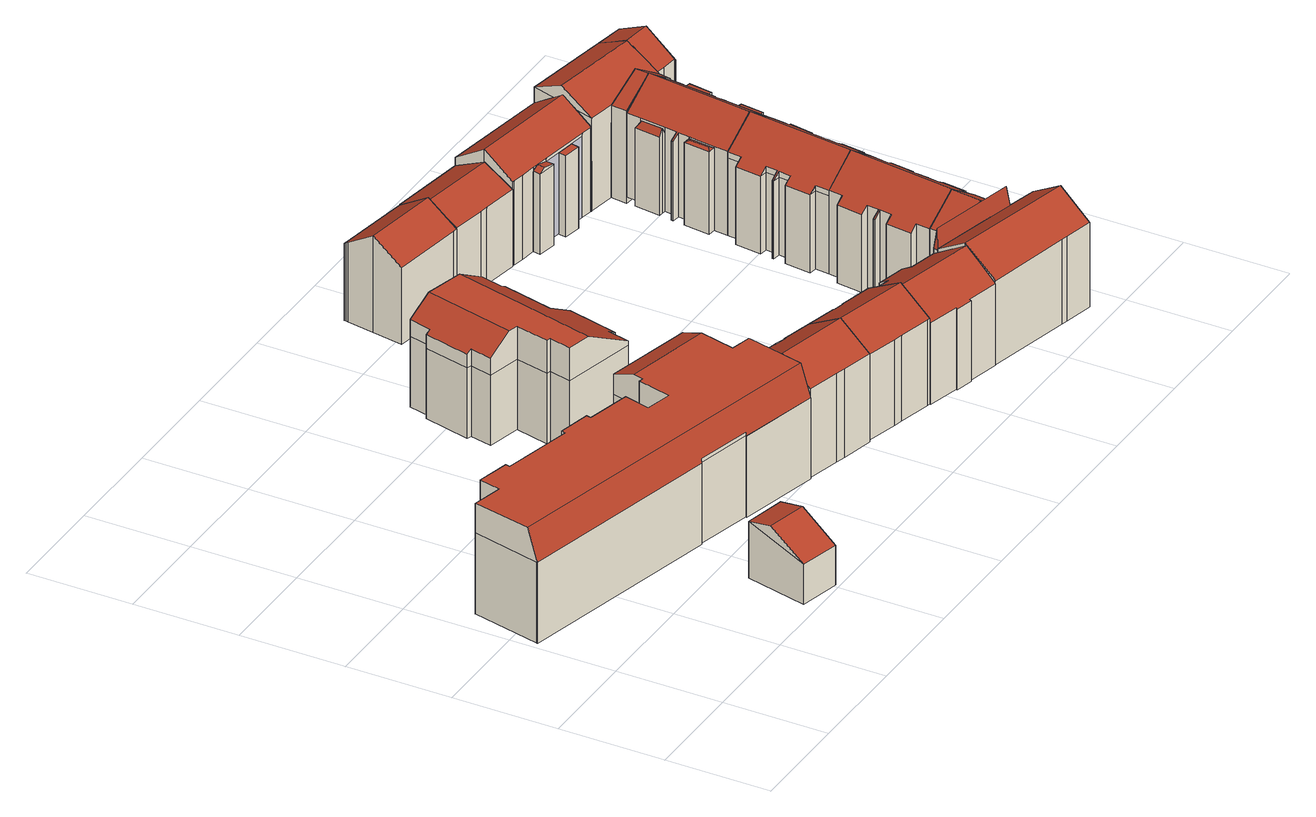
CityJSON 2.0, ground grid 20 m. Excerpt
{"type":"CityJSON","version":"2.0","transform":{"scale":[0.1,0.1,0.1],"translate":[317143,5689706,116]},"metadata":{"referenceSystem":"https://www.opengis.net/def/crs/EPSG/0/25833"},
"CityObjects":{
"building1":{"type":"Building","attributes":{"Dachtyp_tdc":"tdcGableRoof","Gemeindeschluessel":14713000,"Dachneigung":31.38,"QualitaetDacherkennung":15,"Geometrietyp2DReferenz":"3000","function":"31001_9998","roofType":"3100","measuredHeight":12.28},"geometry":[{"type":"MultiSurface","lod":"2","boundaries":[[[0,1,2,3]],[[1,4,5,2]],[[4,6,7,5]],[[6,0,3,7]],[[4,1,8]],[[0,6,9]],[[1,0,9,8]],[[6,4,8,9]],[[3,2,5,7]]],"semantics":{"surfaces":[{"type":"WallSurface"},{"type":"RoofSurface"},{"type":"GroundSurface"}],"values":[0,0,0,0,0,0,1,1,2]}}]},
"building2":{"type":"Building","attributes":{"Dachtyp_tdc":"tdcFreeFormRoof","Gemeindeschluessel":14713000,"Dachneigung":0.458,"QualitaetDacherkennung":47,"Geometrietyp2DReferenz":"3000","function":"31001_9998","roofType":"5000","measuredHeight":21.83},"geometry":[{"type":"MultiSurface","lod":"2","boundaries":[[[10,11,12,13]],[[11,14,15,12]],[[14,16,17,15]],[[16,18,19,17]],[[18,20,21,19]],[[20,22,23,21]],[[22,24,25,23]],[[24,26,27,25]],[[26,28,29,27]],[[28,30,31,29]],[[30,32,33,31]],[[32,34,35,33]],[[34,36,37,35]],[[36,38,39,37]],[[38,40,41,39]],[[40,42,43,41]],[[42,44,45,43]],[[44,46,47,45]],[[46,48,49,47]],[[48,50,51,49]],[[50,52,53,51]],[[52,54,55,53]],[[54,56,57,55]],[[56,58,59,57]],[[58,60,61,59]],[[60,62,63,61]],[[62,64,65,63]],[[64,10,13,65]],[[66,67,68,38,69,70,71,72,48,46]],[[73,74,75,76]],[[77,78,79,76,75,80,81,82,83,84,85,86,87,88,89,90,91,92,93,94,70,69]],[[52,71,70,94,54]],[[54,94,93,56]],[[56,93,92,58]],[[58,92,91,60]],[[60,91,90,62]],[[62,90,89,64]],[[64,89,88,10]],[[10,88,87,11]],[[11,87,86,14]],[[14,86,85,16]],[[16,85,84,18]],[[18,84,83,20]],[[20,83,82,22]],[[22,82,81,24]],[[24,81,80,26]],[[26,80,75,74,28]],[[32,79,78,34]],[[30,73,76,79,32]],[[34,78,77,36]],[[36,77,69,38]],[[28,74,73,30]],[[50,72,71,52]],[[48,72,50]],[[38,68,40]],[[40,68,67,42]],[[42,67,66,44]],[[44,66,46]],[[13,12,15,17,19,21,23,25,27,29,31,33,35,37,39,41,43,45,47,49,51,53,55,57,59,61,63,65]]],"semantics":{"surfaces":[{"type":"WallSurface"},{"type":"RoofSurface"},{"type":"GroundSurface"}],"values":[0,0,0,0,0,0,0,0,0,0,0,0,0,0,0,0,0,0,0,0,0,0,0,0,0,0,0,0,1,1,1,0,0,0,0,0,0,0,0,0,0,0,0,0,0,0,0,0,0,0,0,0,0,0,0,0,0,0,2]}}]},
"building3":{"type":"Building","attributes":{"Dachtyp_tdc":"tdcGableRoof","Gemeindeschluessel":14713000,"Dachneigung":30.25,"QualitaetDacherkennung":56,"Geometrietyp2DReferenz":"3000","function":"31001_9998","roofType":"3100","measuredHeight":21.57},"geometry":[{"type":"MultiSurface","lod":"2","boundaries":[[[95,96,97,98]],[[96,99,100,97]],[[99,101,102,100]],[[101,103,104,102]],[[103,105,106,104]],[[105,107,108,106]],[[107,109,110,108]],[[109,111,112,110]],[[111,113,114,112]],[[113,115,116,114]],[[115,117,118,116]],[[117,95,98,118]],[[115,113,111,109,107,105]],[[105,103,101,99,96,95,117,115]],[[98,97,100,102,104,106,108,110,112,114,116,118]]],"semantics":{"surfaces":[{"type":"WallSurface"},{"type":"RoofSurface"},{"type":"GroundSurface"}],"values":[0,0,0,0,0,0,0,0,0,0,0,0,1,1,2]}}]},
"building4":{"type":"Building","attributes":{"Dachtyp_tdc":"tdcFreeFormRoof","Gemeindeschluessel":14713000,"Dachneigung":29.44,"QualitaetDacherkennung":22,"Geometrietyp2DReferenz":"3000","function":"31001_9998","roofType":"5000","measuredHeight":20.31},"geometry":[{"type":"MultiSurface","lod":"2","boundaries":[[[119,120,121,122]],[[120,123,124,121]],[[123,125,126,124]],[[125,127,128,126]],[[127,129,130,128]],[[129,131,132,130]],[[131,133,134,132]],[[133,135,136,134]],[[135,137,138,136]],[[137,139,140,138]],[[139,141,142,140]],[[141,143,144,142]],[[143,145,146,144]],[[145,147,148,146]],[[147,149,150,148]],[[149,151,152,150]],[[151,153,154,152]],[[153,155,156,154]],[[155,157,158,156]],[[157,119,122,158]],[[133,131,159,160,161,162,163,164,165,166]],[[167,168,169,170,171,172,173,174]],[[173,175,176,177,178,164,163,174]],[[137,165,164,178,139]],[[139,178,177,141]],[[141,177,176,143]],[[143,176,175,145]],[[145,175,173,172,147]],[[119,174,163,120]],[[157,167,174,119]],[[147,172,171,149]],[[149,171,170,151]],[[151,170,169,153]],[[153,169,168,155]],[[155,168,167,157]],[[133,166,135]],[[135,166,165,137]],[[120,163,162,123]],[[127,160,159,129]],[[125,161,160,127]],[[129,159,131]],[[123,162,161,125]],[[122,121,124,126,128,130,132,134,136,138,140,142,144,146,148,150,152,154,156,158]]],"semantics":{"surfaces":[{"type":"WallSurface"},{"type":"RoofSurface"},{"type":"GroundSurface"}],"values":[0,0,0,0,0,0,0,0,0,0,0,0,0,0,0,0,0,0,0,0,1,1,1,0,0,0,0,0,0,0,0,0,0,0,0,0,0,0,0,0,0,0,2]}}]},
"building5":{"type":"Building","attributes":{"Dachtyp_tdc":"tdcGableRoof","Gemeindeschluessel":14713000,"Dachneigung":30.84,"QualitaetDacherkennung":58,"Geometrietyp2DReferenz":"3000","function":"31001_9998","roofType":"3100","measuredHeight":21.23},"geometry":[{"type":"MultiSurface","lod":"2","boundaries":[[[179,180,181,182]],[[180,183,184,181]],[[183,185,186,184]],[[185,187,188,186]],[[187,189,190,188]],[[189,191,192,190]],[[191,193,194,192]],[[193,195,196,194]],[[195,197,198,196]],[[197,199,200,198]],[[199,105,201,200]],[[105,103,202,201]],[[103,203,204,202]],[[203,179,182,204]],[[105,199,197,195,193,191,189]],[[189,187,185,183,180,179,203,103,105]],[[182,181,184,186,188,190,192,194,196,198,200,201,202,204]]],"semantics":{"surfaces":[{"type":"WallSurface"},{"type":"RoofSurface"},{"type":"GroundSurface"}],"values":[0,0,0,0,0,0,0,0,0,0,0,0,0,0,1,1,2]}}]},
"building6":{"type":"Building","attributes":{"Dachtyp_tdc":"tdcFreeFormRoof","Gemeindeschluessel":14713000,"Dachneigung":32.73,"QualitaetDacherkennung":51,"Geometrietyp2DReferenz":"3000","function":"31001_9998","roofType":"5000","measuredHeight":20.82},"geometry":[{"type":"MultiSurface","lod":"2","boundaries":[[[205,206,207,208]],[[206,209,210,207]],[[209,211,212,210]],[[211,213,214,212]],[[213,215,216,214]],[[215,217,218,216]],[[217,219,220,218]],[[219,221,222,220]],[[221,223,224,222]],[[223,225,226,224]],[[225,227,228,226]],[[227,229,230,228]],[[229,231,232,230]],[[231,205,208,232]],[[233,209,206,205,231,229,227,234]],[[221,219,217,215,213,211,233,234,225,223]],[[227,225,234]],[[211,209,233]],[[208,207,210,212,214,216,218,220,222,224,226,228,230,232]]],"semantics":{"surfaces":[{"type":"WallSurface"},{"type":"RoofSurface"},{"type":"GroundSurface"}],"values":[0,0,0,0,0,0,0,0,0,0,0,0,0,0,1,1,0,0,2]}}]},
"building7":{"type":"Building","attributes":{"Dachtyp_tdc":"tdcGableRoof","Gemeindeschluessel":14713000,"Dachneigung":32.6,"QualitaetDacherkennung":59,"Geometrietyp2DReferenz":"3000","function":"31001_9998","roofType":"3100","measuredHeight":18.98},"geometry":[{"type":"MultiSurface","lod":"2","boundaries":[[[235,236,237,238]],[[236,239,240,237]],[[239,241,242,240]],[[241,243,244,242]],[[243,245,246,244]],[[245,247,248,246]],[[247,249,250,248]],[[249,251,252,250]],[[251,235,238,252]],[[247,245,243,241,239]],[[239,236,235,251,249,247]],[[238,237,240,242,244,246,248,250,252]]],"semantics":{"surfaces":[{"type":"WallSurface"},{"type":"RoofSurface"},{"type":"GroundSurface"}],"values":[0,0,0,0,0,0,0,0,0,1,1,2]}}]},
"building8":{"type":"Building","attributes":{"Dachtyp_tdc":"tdcGableRoof","Gemeindeschluessel":14713000,"Dachneigung":27.17,"QualitaetDacherkennung":61,"Geometrietyp2DReferenz":"3000","function":"31001_9998","roofType":"3100","measuredHeight":18.17},"geometry":[{"type":"MultiSurface","lod":"2","boundaries":[[[253,254,255,256]],[[254,257,258,255]],[[257,259,260,258]],[[259,261,262,260]],[[261,263,264,262]],[[263,265,266,264]],[[265,267,268,266]],[[267,253,256,268]],[[263,261,259,257]],[[257,254,253,267,265,263]],[[256,255,258,260,262,264,266,268]]],"semantics":{"surfaces":[{"type":"WallSurface"},{"type":"RoofSurface"},{"type":"GroundSurface"}],"values":[0,0,0,0,0,0,0,0,1,1,2]}}]},
"building9":{"type":"Building","attributes":{"Gemeindeschluessel":14713000,"Geometrietyp2DReferenz":"3000","function":"31001_9998","roofType":"9999"},"children":["building9-1","building9-2","building9-3"]},
"building9-1":{"type":"BuildingPart","attributes":{"Dachtyp_tdc":"tdcFreeFormRoof","Dachneigung":83.33,"QualitaetDacherkennung":23,"Geometrietyp2DReferenz":"3000","roofType":"5000","measuredHeight":21.04},"parents":["building9"],"geometry":[{"type":"MultiSurface","lod":"2","boundaries":[[[269,270,271,272,273]],[[274,275,276,277]],[[278,275,274]],[[279,278,274,270]],[[279,270,269]],[[278,279,269,280,281,275]],[[272,271,277,276,282]],[[277,271,270,274]],[[282,276,275,281,283]],[[273,280,269]],[[273,272,282,283]],[[273,283,281,280]]],"semantics":{"surfaces":[{"type":"WallSurface"},{"type":"RoofSurface"},{"type":"GroundSurface"},{"type":"ClosureSurface"}],"values":[0,0,1,1,1,1,2,3,0,0,3,3]}}]},
"building9-2":{"type":"BuildingPart","attributes":{"Dachtyp_tdc":"tdcGableRoof","Dachneigung":34.8,"QualitaetDacherkennung":54,"Geometrietyp2DReferenz":"3000","roofType":"3100","measuredHeight":21.06},"parents":["building9"],"geometry":[{"type":"MultiSurface","lod":"2","boundaries":[[[284,285,286,287]],[[285,288,289,286]],[[288,290,291,289]],[[290,292,293,291]],[[292,294,295,293]],[[294,296,297,295]],[[296,298,299,297]],[[298,300,274,277,299]],[[301,284,287,271,270]],[[298,296,294,292,290,288,285]],[[285,284,301,300,298]],[[287,286,289,291,293,295,297,299,277,271]],[[301,270,274,300]],[[270,271,277,274]]],"semantics":{"surfaces":[{"type":"WallSurface"},{"type":"RoofSurface"},{"type":"GroundSurface"},{"type":"ClosureSurface"}],"values":[0,0,0,0,0,0,0,0,0,1,1,2,0,3]}}]},
"building9-3":{"type":"BuildingPart","attributes":{"Dachtyp_tdc":"tdcGableRoof","Dachneigung":34.42,"QualitaetDacherkennung":72,"Geometrietyp2DReferenz":"3000","roofType":"3100","measuredHeight":21.01},"parents":["building9"],"geometry":[{"type":"MultiSurface","lod":"2","boundaries":[[[302,273,272,303]],[[283,304,305,282]],[[304,302,303,305]],[[302,304,306]],[[273,302,306,307,280]],[[304,283,281,307,306]],[[303,272,282,305]],[[283,282,272,273]],[[280,307,281]],[[273,280,281,283]]],"semantics":{"surfaces":[{"type":"WallSurface"},{"type":"RoofSurface"},{"type":"GroundSurface"},{"type":"ClosureSurface"}],"values":[0,0,0,0,1,1,2,3,0,3]}}]},
"building10":{"type":"Building","attributes":{"Dachtyp_tdc":"tdcFreeFormRoof","Gemeindeschluessel":14713000,"Dachneigung":35.99,"QualitaetDacherkennung":68,"Geometrietyp2DReferenz":"3000","function":"31001_9998","roofType":"5000","measuredHeight":20.96},"geometry":[{"type":"MultiSurface","lod":"2","boundaries":[[[308,309,310,311]],[[309,312,313,310]],[[312,314,315,313]],[[314,316,317,315]],[[316,318,319,317]],[[318,320,321,319]],[[320,322,323,321]],[[322,324,325,323]],[[324,326,327,325]],[[326,328,329,327]],[[328,330,331,329]],[[330,332,333,331]],[[332,334,335,333]],[[334,336,337,335]],[[336,338,339,337]],[[338,340,341,339]],[[340,342,343,341]],[[342,344,345,343]],[[344,346,347,345]],[[346,348,349,347]],[[348,350,351,349]],[[350,352,353,351]],[[352,354,355,353]],[[354,356,357,355]],[[356,358,359,357]],[[358,360,361,359]],[[360,362,363,361]],[[362,364,365,363]],[[364,366,367,365]],[[366,368,369,367]],[[368,308,311,369]],[[370,371,330,328,326,324,322,320,318,316,314,312,309,308,368,366]],[[352,350,348,346,344,342,340,338,336,334,332,371,370,364,362,360,358,356,354]],[[332,330,371]],[[366,364,370]],[[311,310,313,315,317,319,321,323,325,327,329,331,333,335,337,339,341,343,345,347,349,351,353,355,357,359,361,363,365,367,369]]],"semantics":{"surfaces":[{"type":"WallSurface"},{"type":"RoofSurface"},{"type":"GroundSurface"}],"values":[0,0,0,0,0,0,0,0,0,0,0,0,0,0,0,0,0,0,0,0,0,0,0,0,0,0,0,0,0,0,0,1,1,0,0,2]}}]},
"building11":{"type":"Building","attributes":{"Gemeindeschluessel":14713000,"Geometrietyp2DReferenz":"3000","function":"31001_9998","roofType":"9999"},"children":["building11-1","building11-2","building11-3"]},
"building11-1":{"type":"BuildingPart","attributes":{"Dachtyp_tdc":"tdcGableRoof","Dachneigung":13.87,"QualitaetDacherkennung":31,"Geometrietyp2DReferenz":"3000","roofType":"3100","measuredHeight":16.5},"parents":["building11"],"geometry":[{"type":"MultiSurface","lod":"2","boundaries":[[[372,373,374,375]],[[373,376,377,374]],[[376,378,379,377]],[[380,381,382,383]],[[376,382,381,378]],[[373,383,382,376]],[[372,380,383,373]],[[375,374,377,379]],[[375,379,378,372]],[[381,380,372,378]]],"semantics":{"surfaces":[{"type":"WallSurface"},{"type":"RoofSurface"},{"type":"GroundSurface"},{"type":"ClosureSurface"}],"values":[0,0,0,1,1,0,0,2,3,3]}}]},
"building11-2":{"type":"BuildingPart","attributes":{"Dachtyp_tdc":"tdcFreeFormRoof","Dachneigung":33.26,"QualitaetDacherkennung":69,"Geometrietyp2DReferenz":"3000","roofType":"5000","measuredHeight":20.46},"parents":["building11"],"geometry":[{"type":"MultiSurface","lod":"2","boundaries":[[[384,385,386]],[[387,380,372,375,380]],[[388,379,378]],[[388,389,390,379]],[[389,391,392,390]],[[391,393,394,392]],[[393,395,396,394]],[[395,397,398,396]],[[397,399,400,398]],[[399,401,402,400]],[[401,403,404,402]],[[403,405,406,404]],[[405,384,386,406]],[[401,399,397,395]],[[395,393,391,389,388,381,387,384,405,403,401]],[[386,375,379,390,392,394,396,398,400,402,404,406]],[[387,380,385,384]],[[380,375,386,385]],[[378,381,388]],[[381,380,387]],[[378,379,375,372]],[[378,372,380,381]]],"semantics":{"surfaces":[{"type":"WallSurface"},{"type":"RoofSurface"},{"type":"GroundSurface"},{"type":"ClosureSurface"}],"values":[0,0,0,0,0,0,0,0,0,0,0,0,0,1,1,2,0,3,0,0,3,3]}}]},
"building11-3":{"type":"BuildingPart","attributes":{"Dachtyp_tdc":"tdcPolyFlatRoof","Dachneigung":0,"QualitaetDacherkennung":37,"Geometrietyp2DReferenz":"3000","roofType":"1000","measuredHeight":15.94},"parents":["building11"],"geometry":[{"type":"MultiSurface","lod":"2","boundaries":[[[385,407,408,386]],[[407,409,410,408]],[[409,411,412,410]],[[411,413,414,412]],[[413,380,375,414]],[[407,413,380,413,411,409,407,385]],[[408,410,412,414,375,414,408,386]],[[408,414,413,407]]],"semantics":{"surfaces":[{"type":"WallSurface"},{"type":"RoofSurface"},{"type":"GroundSurface"},{"type":"ClosureSurface"}],"values":[0,0,0,0,0,1,2,3]}}]},
"building12":{"type":"Building","attributes":{"Dachtyp_tdc":"tdcFreeFormRoof","Gemeindeschluessel":14713000,"Dachneigung":35.95,"QualitaetDacherkennung":68,"Geometrietyp2DReferenz":"3000","function":"31001_9998","roofType":"5000","measuredHeight":20.97},"geometry":[{"type":"MultiSurface","lod":"2","boundaries":[[[415,416,417,418]],[[416,419,420,417]],[[419,421,422,420]],[[421,423,424,422]],[[423,425,426,424]],[[425,427,333,426]],[[427,428,331,333]],[[428,429,430,331]],[[429,431,432,430]],[[431,433,434,432]],[[433,435,436,434]],[[435,437,438,436]],[[437,439,440,438]],[[439,441,442,440]],[[441,443,444,442]],[[443,445,446,444]],[[445,447,448,446]],[[447,449,450,448]],[[449,451,452,450]],[[451,453,454,452]],[[453,455,456,454]],[[455,457,458,456]],[[457,459,460,458]],[[459,461,462,460]],[[461,463,464,462]],[[463,465,466,464]],[[465,467,468,466]],[[467,469,470,468]],[[469,471,472,470]],[[471,473,474,472]],[[473,415,418,474]],[[475,476,449,447,477,478,441,439,479,480,433,431,481,330,371,482]],[[483,484,485,486,487,488,489,490,482,371,332,491,492,493,494,495,496,497,498]],[[471,498,497,473]],[[469,483,498,471]],[[473,497,496,415]],[[415,496,495,416]],[[416,495,494,419]],[[419,494,493,421]],[[421,493,492,423]],[[423,492,491,425]],[[425,491,332,427]],[[427,332,371,330,428]],[[455,490,489,457]],[[453,475,482,490,455]],[[457,489,488,459]],[[459,488,487,461]],[[461,487,486,463]],[[463,486,485,465]],[[465,485,484,467]],[[467,484,483,469]],[[428,330,481,429]],[[429,481,431]],[[435,480,479,437]],[[433,480,435]],[[437,479,439]],[[441,478,443]],[[443,478,477,445]],[[445,477,447]],[[449,476,451]],[[451,476,475,453]],[[418,417,420,422,424,426,333,331,430,432,434,436,438,440,442,444,446,448,450,452,454,456,458,460,462,464,466,468,470,472,474]]],"semantics":{"surfaces":[{"type":"WallSurface"},{"type":"RoofSurface"},{"type":"GroundSurface"}],"values":[0,0,0,0,0,0,0,0,0,0,0,0,0,0,0,0,0,0,0,0,0,0,0,0,0,0,0,0,0,0,0,1,1,0,0,0,0,0,0,0,0,0,0,0,0,0,0,0,0,0,0,0,0,0,0,0,0,0,0,0,0,2]}}]},
"building13":{"type":"Building","attributes":{"Gemeindeschluessel":14713000,"Geometrietyp2DReferenz":"3000","function":"31001_9998","roofType":"9999"},"children":["building13-1","building13-2","building13-3","building13-4","building13-5"]},
"building13-1":{"type":"BuildingPart","attributes":{"Dachtyp_tdc":"tdcGableRoof","Dachneigung":35.24,"QualitaetDacherkennung":76,"Geometrietyp2DReferenz":"3000","roofType":"3100","measuredHeight":20.92},"parents":["building13"],"geometry":[{"type":"MultiSurface","lod":"2","boundaries":[[[499,500,501,502,503]],[[500,504,505,501]],[[504,506,507,505]],[[506,508,509,507]],[[508,510,511,509]],[[510,512,513,511]],[[512,514,513]],[[515,516,517]],[[515,518,519,516]],[[518,520,521,519]],[[520,522,523,521]],[[522,524,525,523]],[[524,526,527,525]],[[526,528,529,527]],[[530,531,532,533,534]],[[531,535,536,532]],[[535,537,538,539,536]],[[540,541,542,543,544]],[[541,545,546,542]],[[545,490,456,546]],[[490,547,548,456]],[[547,549,454,548]],[[549,550,551,454]],[[550,552,551]],[[547,490,545,541,540,537,535,531,530,528,526,524,522,520]],[[520,518,515,512,510,508,506,504,500,499,550,549,547]],[[502,501,505,507,509,511,513,516,519,521,523,525,527,533,532,536,539,543,542,546,456,548,454,551]],[[503,552,550,499]],[[503,502,551,552]],[[517,514,512,515]],[[517,516,513,514]],[[530,534,529,528]],[[534,533,527,529]],[[540,544,538,537]],[[544,543,539,538]]],"semantics":{"surfaces":[{"type":"WallSurface"},{"type":"RoofSurface"},{"type":"GroundSurface"},{"type":"ClosureSurface"}],"values":[0,0,0,0,0,0,0,0,0,0,0,0,0,0,0,0,0,0,0,0,0,0,0,0,1,1,2,0,3,0,3,0,3,0,3]}}]},
"building13-2":{"type":"BuildingPart","attributes":{"Dachtyp_tdc":"tdcPolyFlatRoof","Dachneigung":4.6,"QualitaetDacherkennung":71,"Geometrietyp2DReferenz":"3000","roofType":"2100","measuredHeight":15.94},"parents":["building13"],"geometry":[{"type":"MultiSurface","lod":"2","boundaries":[[[529,553,554,527]],[[553,555,556,554]],[[555,557,558,556]],[[557,559,560,558]],[[559,534,533,560]],[[534,559,557,555,553,529]],[[527,554,556,558,560,533]],[[527,533,534,529]]],"semantics":{"surfaces":[{"type":"WallSurface"},{"type":"RoofSurface"},{"type":"GroundSurface"},{"type":"ClosureSurface"}],"values":[0,0,0,0,0,1,2,3]}}]},
"building13-3":{"type":"BuildingPart","attributes":{"Dachtyp_tdc":"tdcPolyFlatRoof","Dachneigung":5.97,"QualitaetDacherkennung":64,"Geometrietyp2DReferenz":"3000","roofType":"2100","measuredHeight":15.95},"parents":["building13"],"geometry":[{"type":"MultiSurface","lod":"2","boundaries":[[[561,562,563,564]],[[562,544,543,563]],[[538,565,566,539]],[[565,567,568,566]],[[567,569,570,568]],[[569,561,564,570]],[[569,567,565,538,544,562,561]],[[564,563,543,539,566,568,570]],[[539,543,544,538]]],"semantics":{"surfaces":[{"type":"WallSurface"},{"type":"RoofSurface"},{"type":"GroundSurface"},{"type":"ClosureSurface"}],"values":[0,0,0,0,0,0,1,2,3]}}]},
"building13-4":{"type":"BuildingPart","attributes":{"Dachtyp_tdc":"tdcFreeFormRoof","Dachneigung":62.62,"QualitaetDacherkennung":28,"Geometrietyp2DReferenz":"3000","roofType":"5000","measuredHeight":16.6},"parents":["building13"],"geometry":[{"type":"MultiSurface","lod":"2","boundaries":[[[571,572,573,574]],[[572,575,576,573]],[[575,577,516,576]],[[577,517,516]],[[514,571,574,513]],[[577,575,578]],[[575,572,571,578]],[[571,514,517,577,578]],[[574,573,576,516,513]],[[513,516,517,514]]],"semantics":{"surfaces":[{"type":"WallSurface"},{"type":"RoofSurface"},{"type":"GroundSurface"},{"type":"ClosureSurface"}],"values":[0,0,0,0,0,1,1,1,2,3]}}]},
"building13-5":{"type":"BuildingPart","attributes":{"Dachtyp_tdc":"tdcFreeFormRoof","Dachneigung":21.37,"QualitaetDacherkennung":32,"Geometrietyp2DReferenz":"3000","roofType":"5000","measuredHeight":16.43},"parents":["building13"],"geometry":[{"type":"MultiSurface","lod":"2","boundaries":[[[579,580,581,582]],[[580,503,502,581]],[[552,579,582,551]],[[583,584,552,503]],[[583,503,580]],[[584,583,580,579]],[[584,579,552]],[[582,581,502,551]],[[551,502,503,552]]],"semantics":{"surfaces":[{"type":"WallSurface"},{"type":"RoofSurface"},{"type":"GroundSurface"},{"type":"ClosureSurface"}],"values":[0,0,0,1,1,1,1,2,3]}}]},
"building14":{"type":"Building","attributes":{"Gemeindeschluessel":14713000,"Geometrietyp2DReferenz":"3000","function":"31001_9998","roofType":"9999"},"children":["building14-1","building14-2","building14-3"]},
"building14-1":{"type":"BuildingPart","attributes":{"Dachtyp_tdc":"tdcGableRoof","Dachneigung":33.92,"QualitaetDacherkennung":75,"Geometrietyp2DReferenz":"3000","roofType":"3100","measuredHeight":22.11},"parents":["building14"],"geometry":[{"type":"MultiSurface","lod":"2","boundaries":[[[585,586,587,588]],[[589,590,591,592]],[[590,593,594,591]],[[593,595,596,594]],[[595,597,598,596]],[[597,585,588,598]],[[593,590,589,599,600,601]],[[601,602,603,586,585,597,595,593]],[[588,587,604,592,591,594,596,598]],[[604,587,586,603,605]],[[605,603,602]],[[600,602,601]],[[589,592,604,605,599]],[[599,605,602,600]]],"semantics":{"surfaces":[{"type":"WallSurface"},{"type":"RoofSurface"},{"type":"GroundSurface"},{"type":"ClosureSurface"}],"values":[0,0,0,0,0,0,1,1,2,3,3,0,3,3]}}]},
"building14-2":{"type":"BuildingPart","attributes":{"Dachtyp_tdc":"tdcGableRoof","Dachneigung":32.39,"QualitaetDacherkennung":60,"Geometrietyp2DReferenz":"3000","roofType":"3100","measuredHeight":22.05},"parents":["building14"],"geometry":[{"type":"MultiSurface","lod":"2","boundaries":[[[606,607,608,609]],[[607,610,611,608]],[[610,612,613,611]],[[610,607,614]],[[606,612,615]],[[607,606,615,614]],[[612,610,614,615]],[[609,608,611,613]],[[606,609,613,612]]],"semantics":{"surfaces":[{"type":"WallSurface"},{"type":"RoofSurface"},{"type":"GroundSurface"},{"type":"ClosureSurface"}],"values":[0,0,0,0,0,1,1,2,3]}}]},
"building14-3":{"type":"BuildingPart","attributes":{"Dachtyp_tdc":"tdcGableRoof","Dachneigung":32.58,"QualitaetDacherkennung":62,"Geometrietyp2DReferenz":"3000","roofType":"3100","measuredHeight":22.09},"parents":["building14"],"geometry":[{"type":"MultiSurface","lod":"2","boundaries":[[[616,589,592,617]],[[618,616,617,619]],[[616,618,620]],[[589,616,620,602,600]],[[618,621,602,620]],[[617,592,604,587,609,613,619]],[[621,606,609,587,586,603]],[[586,587,604,605,603]],[[605,604,592,589,599]],[[619,613,612,606,621,618]],[[613,609,606,612]],[[589,600,599]],[[603,602,621]],[[605,602,603]],[[599,600,602,605]]],"semantics":{"surfaces":[{"type":"WallSurface"},{"type":"RoofSurface"},{"type":"GroundSurface"},{"type":"ClosureSurface"}],"values":[0,0,0,1,1,2,0,3,3,0,3,0,0,3,3]}}]}
},
"vertices":[
[346,138,124],[424,120,124],[424,120,13],[346,138,13],[395,1,91],[395,1,13],[318,19,91],[318,19,13],[412,72,136],[335,90,136],
[297,456,170],[299,464,170],[299,464,11],[297,456,11],[360,450,170],[360,450,11],[358,441,170],[358,441,11],[442,421,170],[442,421,11],[430,372,170],[430,372,11],[480,360,170],[480,360,11],[495,424,170],[495,424,11],[503,422,170],[503,422,11],[518,485,170],[518,485,11],[684,445,170],[684,445,11],[657,336,170],[657,336,11],[696,327,170],[696,327,11],[696,324,170],[696,324,11],[664,193,170],[664,193,11],[509,230,170],[509,230,11],[510,232,170],[510,232,11],[403,258,170],[403,258,11],[402,256,170],[402,256,11],[6,350,170],[6,350,11],[6,351,170],[6,351,11],[6,352,170],[6,352,11],[36,483,170],[36,483,11],[36,484,170],[36,484,11],[94,470,170],[94,470,11],[104,511,170],[104,511,11],[165,496,170],[165,496,11],[163,488,170],[163,488,11],[403,258,177],[510,232,177],[509,230,171],[669,215,229],[11,372,229],[6,352,174],[6,351,174],[684,445,210],[518,485,210],[508,442,228],[673,403,228],[696,324,228],[696,327,228],[657,336,228],[503,422,228],[495,424,228],[480,360,228],[430,372,228],[442,421,228],[358,441,228],[360,450,228],[299,464,228],[297,456,228],[163,488,228],[165,496,228],[104,511,228],[94,470,228],[36,484,228],[36,483,228],
[756,310,188],[755,308,190],[755,308,14],[756,310,14],[777,302,190],[777,302,14],[778,305,188],[778,305,14],[836,290,188],[836,290,14],[820,221,230],[820,221,14],[805,159,187],[805,159,14],[744,173,188],[744,173,14],[726,178,188],[726,178,14],[664,193,188],[664,193,14],[679,255,230],[679,255,14],[696,324,188],[696,324,14],
[590,871,147],[663,853,147],[663,853,9],[590,871,9],[717,840,147],[717,840,9],[707,799,147],[707,799,9],[716,796,147],[716,796,9],[692,699,147],[692,699,9],[741,687,147],[741,687,9],[718,590,147],[718,590,9],[702,594,147],[702,594,9],[693,552,147],[693,552,9],[551,585,147],[551,585,9],[561,627,147],[561,627,9],[553,629,147],[553,629,9],[568,693,147],[568,693,9],[504,708,147],[504,708,9],[514,750,147],[514,750,9],[505,753,147],[505,753,9],[526,841,147],[526,841,9],[535,839,147],[535,839,9],[545,882,147],[545,882,9],[692,699,176],[716,796,175],[707,799,180],[717,840,180],[663,853,212],[597,574,212],[693,552,156],[702,594,156],[545,882,180],[535,839,180],[526,841,174],[505,753,174],[514,750,180],[504,708,180],[549,698,212],[590,871,212],[568,693,212],[553,629,212],[561,627,212],[551,585,212],
[894,274,189],[916,269,189],[916,269,18],[894,274,18],[917,271,188],[917,271,18],[975,257,188],[975,257,18],[980,256,188],[980,256,18],[963,186,230],[963,186,18],[949,124,186],[949,124,18],[944,125,186],[944,125,18],[882,140,186],[882,140,18],[864,144,186],[864,144,18],[805,159,186],[805,159,18],[820,221,18],[836,290,18],[895,276,188],[895,276,18],
[1088,251,166],[1082,229,181],[1082,229,19],[1088,251,19],[1134,217,181],[1134,217,19],[1105,86,180],[1105,86,19],[1103,84,179],[1103,84,19],[1042,99,179],[1042,99,19],[1041,96,177],[1041,96,19],[1008,104,177],[1008,104,19],[1008,106,179],[1008,106,19],[947,121,179],[947,121,19],[949,124,181],[949,124,19],[980,256,179],[980,256,19],[1028,245,179],[1028,245,19],[1032,264,166],[1032,264,19],[1119,147,227],[963,183,227],
[731,1107,156],[878,1082,156],[878,1082,5],[731,1107,5],[868,1023,195],[868,1023,5],[858,964,156],[858,964,5],[849,965,156],[849,965,5],[711,988,156],[711,988,5],[721,1047,195],[721,1047,5],[730,1099,161],[730,1099,5],[731,1103,158],[731,1103,5],
[921,953,158],[858,964,158],[858,964,7],[921,953,7],[868,1022,189],[868,1022,7],[878,1082,157],[878,1082,7],[1027,1058,157],[1027,1058,7],[1016,997,189],[1016,997,7],[1006,939,158],[1006,939,7],[937,950,158],[937,950,7],
[1308,176,191],[1307,167,191],[1307,167,20],[1308,176,20],[1308,176,188],[1132,208,191],[1134,217,191],[1134,217,20],[1132,208,20],[1138,212,229],[1303,172,231],[1303,177,191],[1192,203,191],[1185,205,20],[1185,205,186],
[1362,153,194],[1348,94,231],[1348,94,20],[1362,153,20],[1333,31,186],[1333,31,20],[1278,44,186],[1278,44,20],[1266,47,186],[1266,47,20],[1103,84,184],[1103,84,20],[1105,86,186],[1105,86,20],[1119,149,231],[1119,149,20],[1132,208,194],[1307,167,194],
[1316,240,187],[1316,240,20],[1191,255,186],[1191,255,20],[1254,248,230],[1247,190,230],
[1180,284,174],[1186,334,174],[1186,334,21],[1180,284,21],[1200,332,185],[1200,332,21],[1203,355,185],[1203,355,21],[1188,356,174],[1188,356,21],[1189,360,174],[1189,360,21],[1204,358,185],[1204,358,21],[1206,381,185],[1206,381,21],[1191,383,174],[1191,383,21],[1198,433,174],[1198,433,21],[1212,431,185],[1212,431,21],[1216,458,185],[1216,458,21],[1340,443,186],[1340,443,21],[1336,416,186],[1336,416,21],[1346,415,179],[1346,415,21],[1351,414,176],[1351,414,21],[1346,370,176],[1346,370,21],[1331,372,186],[1331,372,21],[1329,353,186],[1329,353,21],[1327,353,188],[1327,353,21],[1325,331,188],[1325,331,21],[1326,330,186],[1326,330,21],[1324,312,186],[1324,312,21],[1339,310,176],[1339,310,21],[1334,265,176],[1334,265,21],[1329,266,179],[1329,266,21],[1319,267,186],[1319,267,21],[1316,243,186],[1316,243,21],[1316,240,186],[1316,240,21],[1191,255,185],[1191,255,21],[1194,282,185],[1194,282,21],[1254,248,231],[1278,451,231],
[1095,924,166],[1093,909,166],[1093,909,8],[1095,924,8],[1058,915,166],[1058,915,8],[1061,930,166],[1061,930,8],[1095,924,168],[1073,928,173],[1070,913,173],[1093,909,168],
[1191,908,173],[1191,908,168],[1191,908,8],[1095,924,173],[1061,930,173],[1032,934,173],[1032,934,8],[1010,938,173],[1010,938,8],[1006,939,173],[1006,939,8],[1016,998,213],[1016,998,8],[1027,1058,173],[1027,1058,8],[1236,1023,173],[1236,1023,8],[1226,964,213],[1226,964,8],[1215,904,173],[1215,904,8],[1213,905,173],[1213,905,8],
[1162,913,168],[1162,913,8],[1159,898,168],[1159,898,8],[1125,904,168],[1125,904,8],[1128,919,168],[1128,919,8],
[1351,534,174],[1348,515,174],[1348,515,21],[1351,534,21],[1363,513,174],[1363,513,21],[1358,469,174],[1358,469,21],[1353,469,174],[1353,469,21],[1343,470,174],[1343,470,21],[1340,443,174],[1216,458,174],[1219,485,174],[1219,485,21],[1204,487,174],[1204,487,21],[1210,537,174],[1210,537,21],[1225,535,174],[1225,535,21],[1227,558,174],[1227,558,21],[1212,560,174],[1212,560,21],[1213,563,174],[1213,563,21],[1228,562,174],[1228,562,21],[1230,584,174],[1230,584,21],[1215,586,174],[1215,586,21],[1221,636,174],[1221,636,21],[1236,634,174],[1236,634,21],[1239,661,174],[1239,661,21],[1364,646,174],[1364,646,21],[1364,643,174],[1364,643,21],[1361,619,174],[1361,619,21],[1370,618,174],[1370,618,21],[1376,617,174],[1376,617,21],[1370,573,174],[1370,573,21],[1355,575,174],[1355,575,21],[1353,556,174],[1353,556,21],[1351,556,174],[1351,556,21],[1349,534,174],[1349,534,21],[1239,661,185],[1236,634,185],[1230,584,185],[1228,562,185],[1227,558,185],[1225,535,185],[1219,485,185],[1302,654,231],[1353,556,186],[1355,575,186],[1370,573,176],[1376,617,176],[1370,618,179],[1361,619,186],[1364,643,186],[1364,646,186],[1343,470,186],[1353,469,179],[1358,469,176],[1363,513,176],[1348,515,186],[1351,534,186],[1349,534,187],[1351,556,188],
[1248,738,186],[1249,738,186],[1249,738,21],[1248,738,21],[1248,738,183],[1251,760,186],[1251,760,21],[1236,762,176],[1236,762,21],[1237,766,176],[1237,766,21],[1252,764,186],[1252,764,21],[1254,787,186],[1254,787,21],[1254,787,174],[1260,837,186],[1260,837,21],[1260,837,173],[1263,864,186],[1263,864,21],[1326,857,231],[1326,857,21],[1387,849,186],[1387,849,21],[1387,847,186],[1387,847,21],[1384,822,187],[1384,822,21],[1384,822,186],[1384,822,181],[1377,759,186],[1375,759,187],[1375,759,21],[1377,759,21],[1377,759,181],[1373,737,188],[1373,737,21],[1374,737,186],[1374,737,181],[1374,737,21],[1367,673,186],[1367,674,186],[1367,674,21],[1367,673,21],[1367,673,181],[1364,649,186],[1364,649,21],[1302,653,231],[1302,653,21],[1239,661,186],[1243,688,186],[1243,688,21],[1243,688,183],
[1395,821,180],[1395,821,21],[1400,820,180],[1400,820,21],[1394,775,180],[1394,775,21],[1379,777,181],[1379,777,21],
[1382,672,179],[1377,672,180],[1377,672,21],[1382,672,21],[1375,737,181],[1375,737,21],[1372,718,181],[1372,718,21],[1387,716,179],[1387,716,21],
[1247,788,188],[1240,789,174],[1240,789,21],[1247,788,21],[1246,839,174],[1246,839,21],[1260,837,174],[1252,830,187],
[1228,690,183],[1234,740,183],[1234,740,21],[1228,690,21],[1240,732,186],[1236,696,186],
[1410,874,189],[1391,877,190],[1391,877,9],[1410,874,9],[1407,994,203],[1460,985,203],[1460,985,9],[1407,994,9],[1451,929,231],[1451,929,9],[1440,868,189],[1440,868,9],[1440,870,190],[1440,870,9],[1407,993,203],[1403,969,215],[1399,937,231],[1399,937,230],[1391,878,190],[1399,937,9],[1399,937,197],
[1391,873,189],[1387,849,189],[1387,849,9],[1391,873,9],[1263,864,190],[1263,864,9],[1267,895,189],[1267,895,9],[1327,857,230],[1330,884,230],
[1236,1023,204],[1236,1023,9],[1215,904,190],[1215,904,9],[1226,967,230],[1391,873,190]
]}
